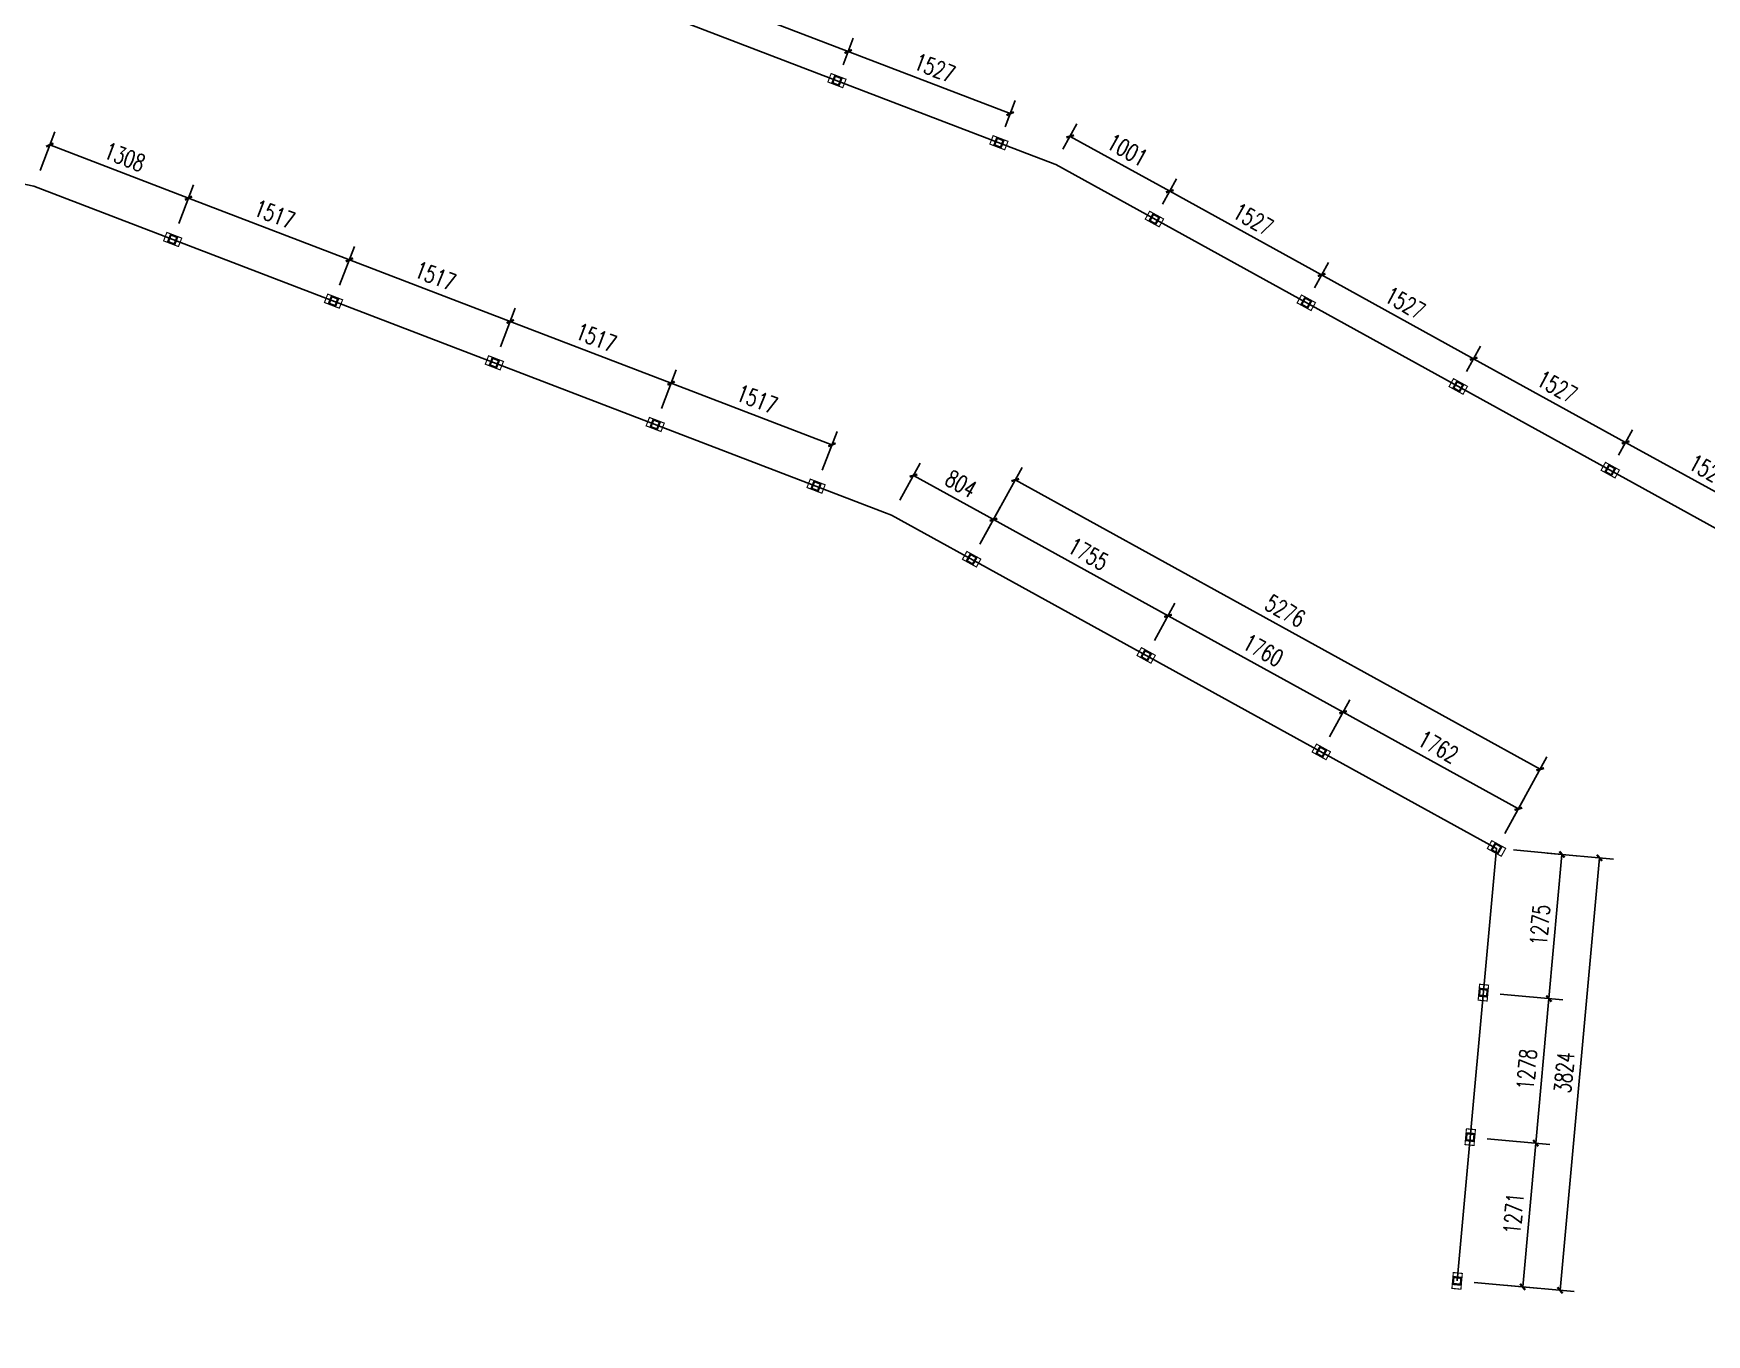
# Model space of a CAD drawing. Extents: x 8796 to 116961, y 24572 to 132726.
# Drawn here: x 75855 to 90585, y 75338 to 86795 of the extents above; entities that cross this region are included whole.
import ezdxf

# ---------------------------------------------------------------- set-up
doc = ezdxf.new("R2010")
doc.units = 0
doc.header["$LTSCALE"] = 1000
doc.header["$MEASUREMENT"] = 0
for name, color, linetype in [('PUB_DIM', 3, 'Continuous'), ('栏杆基座', 214, 'Continuous'), ('连接端梁', 130, 'Continuous')]:
    doc.layers.add(name, color=color, linetype=linetype)
doc.styles.add('_TCH_DIM_T3', font='SIMPLEX.shx', dxfattribs={"width": 0.705882, "bigfont": 'hztxt.shx'})
doc.dimstyles.new('_TCH_ARCH&&50', dxfattribs={"dimtxt": 148.75, "dimasz": 50, "dimexe": 125, "dimexo": 150, "dimgap": 63.125, "dimtad": 1, "dimdec": 0, "dimzin": 0, "dimdsep": 46, "dimtxsty": '_TCH_DIM_T3', "dimblk": 'ARCHTICK', "dimcen": 0.09, "dimclrt": 7, "dimazin": 2, "dimtfac": 1, "dimtdec": 0, "dimtix": 1, "dimtmove": 2, "dimatfit": 3, "dimfxl": 0, "dimtolj": 1, "dimtzin": 0, "dimarcsym": 0})

# ---------------------------------------------------------------- blocks, each defined once
blk = doc.blocks.new('栏杆立柱底座')
at = {"layer": '栏杆基座', "color": 6}
for points, const_width in [([(-48, 65), (-31, -74), (48, -65), (31, 74)], 10), ([(-38, 26), (-31, -34), (38, -26), (31, 34)], 20)]:
    blk.add_lwpolyline(points, close=True, dxfattribs=dict(at, const_width=const_width))
blk = doc.blocks.new('*U632')
at = {"color": 0, "rotation": 263.0813751958696}
blk.add_blockref('栏杆立柱底座', (0, 0), dxfattribs=at)
blk = doc.blocks.new('*U633')
at = {"color": 0, "linetype": 'ByBlock', "lineweight": -2, "transparency": 16777216}
for p, rotation in [((-13375, 37829), 339.0197641226267), ((-11949, 37282), 339.0197641226267), ((-10580, 36610), 331.1393975733853), ((-9243, 35873), 331.1393975733853), ((-7905, 35136), 331.1393975733853), ((-6567, 34399), 331.1393975733853)]:
    blk.add_blockref('*U632', p, dxfattribs=dict(at, rotation=rotation))
blk = doc.blocks.new('_ArchTick')
at = {"color": 0, "linetype": 'ByBlock', "const_width": 0.4}
blk.add_lwpolyline([(-0.5, -0.5), (0.5, 0.5)], dxfattribs=at)
blk = doc.blocks.new('*D678')
at = {"layer": 'Defpoints', "color": 0, "transparency": 16777216}
for p in [(88736, 79619), (89312, 79566), (88620, 78349)]:
    blk.add_point(p, dxfattribs=at)
at = {"layer": 'PUB_DIM', "color": 0, "lineweight": -2, "transparency": 16777216}
for p, q in [((88885, 79605), (89437, 79555)), ((89197, 78296), (89312, 79566)), ((88769, 78335), (89321, 78285))]:
    blk.add_line(p, q, dxfattribs=at)
at = {"layer": 'PUB_DIM', "color": 0, "lineweight": -2, "transparency": 16777216, "xscale": 50, "yscale": 50, "zscale": 50}
for p, rotation in [((89312, 79566), 84.79604354867428), ((89197, 78296), 264.7960435486743)]:
    blk.add_blockref('_ArchTick', p, dxfattribs=dict(at, rotation=rotation))
at = {"layer": 'PUB_DIM', "color": 7, "transparency": 16777216, "insert": (89118, 78944), "char_height": 148.8, "attachment_point": 5, "rotation": 84.796, "style": '_TCH_DIM_T3'}
blk.add_mtext('\\A1;1275', dxfattribs=at)
blk = doc.blocks.new('*D679')
at = {"layer": 'Defpoints', "color": 0, "transparency": 16777216}
for p in [(88620, 78349), (89197, 78296), (88504, 77077)]:
    blk.add_point(p, dxfattribs=at)
at = {"layer": 'PUB_DIM', "color": 0, "lineweight": -2, "transparency": 16777216}
for p, q in [((88769, 78335), (89321, 78285)), ((89081, 77024), (89197, 78296)), ((88654, 77063), (89205, 77013))]:
    blk.add_line(p, q, dxfattribs=at)
at = {"layer": 'PUB_DIM', "color": 0, "lineweight": -2, "transparency": 16777216, "xscale": 50, "yscale": 50, "zscale": 50}
for p, rotation in [((89197, 78296), 84.79604354867438), ((89081, 77024), 264.7960435486744)]:
    blk.add_blockref('_ArchTick', p, dxfattribs=dict(at, rotation=rotation))
at = {"layer": 'PUB_DIM', "color": 7, "transparency": 16777216, "insert": (89002, 77673), "char_height": 148.8, "attachment_point": 5, "rotation": 84.796, "style": '_TCH_DIM_T3'}
blk.add_mtext('\\A1;1278', dxfattribs=at)
blk = doc.blocks.new('*D680')
at = {"layer": 'Defpoints', "color": 0, "transparency": 16777216}
for p in [(88504, 77077), (89081, 77024), (88389, 75811)]:
    blk.add_point(p, dxfattribs=at)
at = {"layer": 'PUB_DIM', "color": 0, "lineweight": -2, "transparency": 16777216}
for p, q in [((88654, 77063), (89205, 77013)), ((88966, 75758), (89081, 77024)), ((88538, 75797), (89090, 75747))]:
    blk.add_line(p, q, dxfattribs=at)
at = {"layer": 'PUB_DIM', "color": 0, "lineweight": -2, "transparency": 16777216, "xscale": 50, "yscale": 50, "zscale": 50}
for p, rotation in [((89081, 77024), 84.79604354867438), ((88966, 75758), 264.7960435486744)]:
    blk.add_blockref('_ArchTick', p, dxfattribs=dict(at, rotation=rotation))
at = {"layer": 'PUB_DIM', "color": 7, "transparency": 16777216, "insert": (88886, 76404), "char_height": 148.8, "attachment_point": 5, "rotation": 84.796, "style": '_TCH_DIM_T3'}
blk.add_mtext('\\A1;1271', dxfattribs=at)
blk = doc.blocks.new('*D681')
at = {"layer": 'Defpoints', "color": 0, "transparency": 16777216}
for p in [(89033, 79592), (89642, 79536), (88687, 75784)]:
    blk.add_point(p, dxfattribs=at)
at = {"layer": 'PUB_DIM', "color": 0, "lineweight": -2, "transparency": 16777216}
for p, q in [((89183, 79578), (89766, 79525)), ((89295, 75728), (89642, 79536)), ((88836, 75770), (89420, 75717))]:
    blk.add_line(p, q, dxfattribs=at)
at = {"layer": 'PUB_DIM', "color": 0, "lineweight": -2, "transparency": 16777216, "xscale": 50, "yscale": 50, "zscale": 50}
for p, rotation in [((89642, 79536), 84.79604354886322), ((89295, 75728), 264.7960435488633)]:
    blk.add_blockref('_ArchTick', p, dxfattribs=dict(at, rotation=rotation))
at = {"layer": 'PUB_DIM', "color": 7, "transparency": 16777216, "insert": (89332, 77645), "char_height": 148.8, "attachment_point": 5, "rotation": 84.796, "style": '_TCH_DIM_T3'}
blk.add_mtext('\\A1;3824', dxfattribs=at)
blk = doc.blocks.new('*D682')
at = {"layer": 'Defpoints', "color": 0, "transparency": 16777216}
for p in [(84115, 82165), (89120, 80316), (88736, 79619)]:
    blk.add_point(p, dxfattribs=at)
at = {"layer": 'PUB_DIM', "color": 0, "lineweight": -2, "transparency": 16777216}
for p, q in [((84187, 82297), (84560, 82973)), ((84499, 82863), (89120, 80316)), ((88808, 79750), (89180, 80426))]:
    blk.add_line(p, q, dxfattribs=at)
at = {"layer": 'PUB_DIM', "color": 0, "lineweight": -2, "transparency": 16777216, "xscale": 50, "yscale": 50, "zscale": 50}
for p, rotation in [((84499, 82863), 151.1393975733886), ((89120, 80316), 331.1393975733885)]:
    blk.add_blockref('_ArchTick', p, dxfattribs=dict(at, rotation=rotation))
at = {"layer": 'PUB_DIM', "color": 7, "transparency": 16777216, "insert": (86876, 81710), "char_height": 148.8, "attachment_point": 5, "rotation": 331.1394, "style": '_TCH_DIM_T3'}
blk.add_mtext('\\A1;5276', dxfattribs=at)
blk = doc.blocks.new('*D686')
at = {"layer": 'Defpoints', "color": 0, "transparency": 16777216}
for p in [(83411, 82553), (84307, 82514), (84115, 82165)]:
    blk.add_point(p, dxfattribs=at)
at = {"layer": 'PUB_DIM', "color": 0, "lineweight": -2, "transparency": 16777216}
for p, q in [((83483, 82685), (83663, 83012)), ((83603, 82902), (84307, 82514)), ((84187, 82297), (84367, 82624))]:
    blk.add_line(p, q, dxfattribs=at)
at = {"layer": 'PUB_DIM', "color": 0, "lineweight": -2, "transparency": 16777216, "xscale": 50, "yscale": 50, "zscale": 50}
for p, rotation in [((83603, 82902), 151.1393975733855), ((84307, 82514), 331.1393975733854)]:
    blk.add_blockref('_ArchTick', p, dxfattribs=dict(at, rotation=rotation))
at = {"layer": 'PUB_DIM', "color": 7, "transparency": 16777216, "insert": (84021, 82829), "char_height": 148.8, "attachment_point": 5, "rotation": 331.1394, "style": '_TCH_DIM_T3'}
blk.add_mtext('\\A1;804', dxfattribs=at)
blk = doc.blocks.new('*D687')
at = {"layer": 'Defpoints', "color": 0, "transparency": 16777216}
for p in [(75860, 85449), (77220, 85345), (77081, 84981)]:
    blk.add_point(p, dxfattribs=at)
at = {"layer": 'PUB_DIM', "color": 0, "lineweight": -2, "transparency": 16777216}
for p, q in [((75914, 85589), (76044, 85930)), ((75999, 85813), (77220, 85345)), ((77135, 85121), (77265, 85462))]:
    blk.add_line(p, q, dxfattribs=at)
at = {"layer": 'PUB_DIM', "color": 0, "lineweight": -2, "transparency": 16777216, "xscale": 50, "yscale": 50, "zscale": 50}
for p, rotation in [((75999, 85813), 159.019764122623), ((77220, 85345), 339.019764122623)]:
    blk.add_blockref('_ArchTick', p, dxfattribs=dict(at, rotation=rotation))
at = {"layer": 'PUB_DIM', "color": 7, "transparency": 16777216, "insert": (76659, 85707), "char_height": 148.8, "attachment_point": 5, "rotation": 339.0198, "style": '_TCH_DIM_T3'}
blk.add_mtext('\\A1;1308', dxfattribs=at)
blk = doc.blocks.new('*D693')
at = {"layer": 'Defpoints', "color": 0, "transparency": 16777216}
for p in [(84115, 82165), (85844, 81667), (85651, 81319)]:
    blk.add_point(p, dxfattribs=at)
at = {"layer": 'PUB_DIM', "color": 0, "lineweight": -2, "transparency": 16777216}
for p, q in [((84187, 82297), (84367, 82624)), ((84307, 82514), (85844, 81667)), ((85724, 81450), (85904, 81777))]:
    blk.add_line(p, q, dxfattribs=at)
at = {"layer": 'PUB_DIM', "color": 0, "lineweight": -2, "transparency": 16777216, "xscale": 50, "yscale": 50, "zscale": 50}
for p, rotation in [((84307, 82514), 151.1393975733884), ((85844, 81667), 331.1393975733884)]:
    blk.add_blockref('_ArchTick', p, dxfattribs=dict(at, rotation=rotation))
at = {"layer": 'PUB_DIM', "color": 7, "transparency": 16777216, "insert": (85142, 82211), "char_height": 148.8, "attachment_point": 5, "rotation": 331.1394, "style": '_TCH_DIM_T3'}
blk.add_mtext('\\A1;1755', dxfattribs=at)
blk = doc.blocks.new('*D694')
at = {"layer": 'Defpoints', "color": 0, "transparency": 16777216}
for p in [(85651, 81319), (87385, 80818), (87193, 80469)]:
    blk.add_point(p, dxfattribs=at)
at = {"layer": 'PUB_DIM', "color": 0, "lineweight": -2, "transparency": 16777216}
for p, q in [((85724, 81450), (85904, 81777)), ((85844, 81667), (87385, 80818)), ((87265, 80600), (87445, 80927))]:
    blk.add_line(p, q, dxfattribs=at)
at = {"layer": 'PUB_DIM', "color": 0, "lineweight": -2, "transparency": 16777216, "xscale": 50, "yscale": 50, "zscale": 50}
for p, rotation in [((85844, 81667), 151.1393975733886), ((87385, 80818), 331.1393975733886)]:
    blk.add_blockref('_ArchTick', p, dxfattribs=dict(at, rotation=rotation))
at = {"layer": 'PUB_DIM', "color": 7, "transparency": 16777216, "insert": (86681, 81363), "char_height": 148.8, "attachment_point": 5, "rotation": 331.1394, "style": '_TCH_DIM_T3'}
blk.add_mtext('\\A1;1760', dxfattribs=at)
blk = doc.blocks.new('*D695')
at = {"layer": 'Defpoints', "color": 0, "transparency": 16777216}
for p in [(87193, 80469), (88928, 79967), (88736, 79619)]:
    blk.add_point(p, dxfattribs=at)
at = {"layer": 'PUB_DIM', "color": 0, "lineweight": -2, "transparency": 16777216}
for p, q in [((87265, 80600), (87445, 80927)), ((87385, 80818), (88928, 79967)), ((88808, 79750), (88988, 80077))]:
    blk.add_line(p, q, dxfattribs=at)
at = {"layer": 'PUB_DIM', "color": 0, "lineweight": -2, "transparency": 16777216, "xscale": 50, "yscale": 50, "zscale": 50}
for p, rotation in [((87385, 80818), 151.1393975733884), ((88928, 79967), 331.1393975733884)]:
    blk.add_blockref('_ArchTick', p, dxfattribs=dict(at, rotation=rotation))
at = {"layer": 'PUB_DIM', "color": 7, "transparency": 16777216, "insert": (88223, 80513), "char_height": 148.8, "attachment_point": 5, "rotation": 331.1394, "style": '_TCH_DIM_T3'}
blk.add_mtext('\\A1;1762', dxfattribs=at)
blk = doc.blocks.new('*D696')
at = {"layer": 'Defpoints', "color": 0, "transparency": 16777216}
for p in [(77081, 84981), (78637, 84802), (78497, 84438)]:
    blk.add_point(p, dxfattribs=at)
at = {"layer": 'PUB_DIM', "color": 0, "lineweight": -2, "transparency": 16777216}
for p, q in [((77135, 85121), (77265, 85462)), ((77220, 85345), (78637, 84802)), ((78551, 84578), (78681, 84919))]:
    blk.add_line(p, q, dxfattribs=at)
at = {"layer": 'PUB_DIM', "color": 0, "lineweight": -2, "transparency": 16777216, "xscale": 50, "yscale": 50, "zscale": 50}
for p, rotation in [((77220, 85345), 159.0197641225242), ((78637, 84802), 339.0197641225242)]:
    blk.add_blockref('_ArchTick', p, dxfattribs=dict(at, rotation=rotation))
at = {"layer": 'PUB_DIM', "color": 7, "transparency": 16777216, "insert": (77978, 85202), "char_height": 148.8, "attachment_point": 5, "rotation": 339.0198, "style": '_TCH_DIM_T3'}
blk.add_mtext('\\A1;1517', dxfattribs=at)
blk = doc.blocks.new('*D697')
at = {"layer": 'Defpoints', "color": 0, "transparency": 16777216}
for p in [(78497, 84438), (80053, 84259), (79913, 83895)]:
    blk.add_point(p, dxfattribs=at)
at = {"layer": 'PUB_DIM', "color": 0, "lineweight": -2, "transparency": 16777216}
for p, q in [((78551, 84578), (78681, 84919)), ((78637, 84802), (80053, 84259)), ((79967, 84035), (80097, 84375))]:
    blk.add_line(p, q, dxfattribs=at)
at = {"layer": 'PUB_DIM', "color": 0, "lineweight": -2, "transparency": 16777216, "xscale": 50, "yscale": 50, "zscale": 50}
for p, rotation in [((78637, 84802), 159.0197641225242), ((80053, 84259), 339.0197641225242)]:
    blk.add_blockref('_ArchTick', p, dxfattribs=dict(at, rotation=rotation))
at = {"layer": 'PUB_DIM', "color": 7, "transparency": 16777216, "insert": (79394, 84659), "char_height": 148.8, "attachment_point": 5, "rotation": 339.0198, "style": '_TCH_DIM_T3'}
blk.add_mtext('\\A1;1517', dxfattribs=at)
blk = doc.blocks.new('*D698')
at = {"layer": 'Defpoints', "color": 0, "transparency": 16777216}
for p in [(79913, 83895), (81469, 83716), (81329, 83352)]:
    blk.add_point(p, dxfattribs=at)
at = {"layer": 'PUB_DIM', "color": 0, "lineweight": -2, "transparency": 16777216}
for p, q in [((79967, 84035), (80097, 84375)), ((80053, 84259), (81469, 83716)), ((81383, 83492), (81513, 83832))]:
    blk.add_line(p, q, dxfattribs=at)
at = {"layer": 'PUB_DIM', "color": 0, "lineweight": -2, "transparency": 16777216, "xscale": 50, "yscale": 50, "zscale": 50}
for p, rotation in [((80053, 84259), 159.0197641225241), ((81469, 83716), 339.0197641225241)]:
    blk.add_blockref('_ArchTick', p, dxfattribs=dict(at, rotation=rotation))
at = {"layer": 'PUB_DIM', "color": 7, "transparency": 16777216, "insert": (80810, 84116), "char_height": 148.8, "attachment_point": 5, "rotation": 339.0198, "style": '_TCH_DIM_T3'}
blk.add_mtext('\\A1;1517', dxfattribs=at)
blk = doc.blocks.new('*D699')
at = {"layer": 'Defpoints', "color": 0, "transparency": 16777216}
for p in [(81329, 83352), (82885, 83173), (82745, 82809)]:
    blk.add_point(p, dxfattribs=at)
at = {"layer": 'PUB_DIM', "color": 0, "lineweight": -2, "transparency": 16777216}
for p, q in [((81383, 83492), (81513, 83832)), ((81469, 83716), (82885, 83173)), ((82799, 82949), (82930, 83289))]:
    blk.add_line(p, q, dxfattribs=at)
at = {"layer": 'PUB_DIM', "color": 0, "lineweight": -2, "transparency": 16777216, "xscale": 50, "yscale": 50, "zscale": 50}
for p, rotation in [((81469, 83716), 159.0197641225242), ((82885, 83173), 339.0197641225242)]:
    blk.add_blockref('_ArchTick', p, dxfattribs=dict(at, rotation=rotation))
at = {"layer": 'PUB_DIM', "color": 7, "transparency": 16777216, "insert": (82226, 83573), "char_height": 148.8, "attachment_point": 5, "rotation": 339.0198, "style": '_TCH_DIM_T3'}
blk.add_mtext('\\A1;1517', dxfattribs=at)
blk = doc.blocks.new('*D729')
at = {"layer": 'Defpoints', "color": 0, "transparency": 16777216}
for p in [(84847, 85644), (85859, 85406), (85724, 85161)]:
    blk.add_point(p, dxfattribs=at)
at = {"layer": 'PUB_DIM', "color": 0, "lineweight": -2, "transparency": 16777216}
for p, q in [((84919, 85776), (85042, 85999)), ((84982, 85889), (85859, 85406)), ((85796, 85292), (85919, 85515))]:
    blk.add_line(p, q, dxfattribs=at)
at = {"layer": 'PUB_DIM', "color": 0, "lineweight": -2, "transparency": 16777216, "xscale": 50, "yscale": 50, "zscale": 50}
for p, rotation in [((84982, 85889), 151.1393975733642), ((85859, 85406), 331.1393975733642)]:
    blk.add_blockref('_ArchTick', p, dxfattribs=dict(at, rotation=rotation))
at = {"layer": 'PUB_DIM', "color": 7, "transparency": 16777216, "insert": (85486, 85768), "char_height": 148.8, "attachment_point": 5, "rotation": 331.1394, "style": '_TCH_DIM_T3'}
blk.add_mtext('\\A1;1001', dxfattribs=at)
blk = doc.blocks.new('*D730')
at = {"layer": 'Defpoints', "color": 0, "transparency": 16777216}
for p in [(85724, 85161), (87196, 84669), (87061, 84424)]:
    blk.add_point(p, dxfattribs=at)
at = {"layer": 'PUB_DIM', "color": 0, "lineweight": -2, "transparency": 16777216}
for p, q in [((85796, 85292), (85919, 85515)), ((85859, 85406), (87196, 84669)), ((87134, 84555), (87257, 84778))]:
    blk.add_line(p, q, dxfattribs=at)
at = {"layer": 'PUB_DIM', "color": 0, "lineweight": -2, "transparency": 16777216, "xscale": 50, "yscale": 50, "zscale": 50}
for p, rotation in [((85859, 85406), 151.1393975733641), ((87196, 84669), 331.1393975733641)]:
    blk.add_blockref('_ArchTick', p, dxfattribs=dict(at, rotation=rotation))
at = {"layer": 'PUB_DIM', "color": 7, "transparency": 16777216, "insert": (86594, 85158), "char_height": 148.8, "attachment_point": 5, "rotation": 331.1394, "style": '_TCH_DIM_T3'}
blk.add_mtext('\\A1;1527', dxfattribs=at)
blk = doc.blocks.new('*D731')
at = {"layer": 'Defpoints', "color": 0, "transparency": 16777216}
for p in [(87061, 84424), (88534, 83931), (88399, 83686)]:
    blk.add_point(p, dxfattribs=at)
at = {"layer": 'PUB_DIM', "color": 0, "lineweight": -2, "transparency": 16777216}
for p, q in [((87134, 84555), (87257, 84778)), ((87196, 84669), (88534, 83931)), ((88471, 83818), (88594, 84041))]:
    blk.add_line(p, q, dxfattribs=at)
at = {"layer": 'PUB_DIM', "color": 0, "lineweight": -2, "transparency": 16777216, "xscale": 50, "yscale": 50, "zscale": 50}
for p, rotation in [((87196, 84669), 151.1393975733645), ((88534, 83931), 331.1393975733646)]:
    blk.add_blockref('_ArchTick', p, dxfattribs=dict(at, rotation=rotation))
at = {"layer": 'PUB_DIM', "color": 7, "transparency": 16777216, "insert": (87931, 84420), "char_height": 148.8, "attachment_point": 5, "rotation": 331.1394, "style": '_TCH_DIM_T3'}
blk.add_mtext('\\A1;1527', dxfattribs=at)
blk = doc.blocks.new('*D732')
at = {"layer": 'Defpoints', "color": 0, "transparency": 16777216}
for p in [(88399, 83686), (89872, 83194), (89737, 82949)]:
    blk.add_point(p, dxfattribs=at)
at = {"layer": 'PUB_DIM', "color": 0, "lineweight": -2, "transparency": 16777216}
for p, q in [((88471, 83818), (88594, 84041)), ((88534, 83931), (89872, 83194)), ((89809, 83081), (89932, 83304))]:
    blk.add_line(p, q, dxfattribs=at)
at = {"layer": 'PUB_DIM', "color": 0, "lineweight": -2, "transparency": 16777216, "xscale": 50, "yscale": 50, "zscale": 50}
for p, rotation in [((88534, 83931), 151.1393975733639), ((89872, 83194), 331.1393975733639)]:
    blk.add_blockref('_ArchTick', p, dxfattribs=dict(at, rotation=rotation))
at = {"layer": 'PUB_DIM', "color": 7, "transparency": 16777216, "insert": (89269, 83683), "char_height": 148.8, "attachment_point": 5, "rotation": 331.1394, "style": '_TCH_DIM_T3'}
blk.add_mtext('\\A1;1527', dxfattribs=at)
blk = doc.blocks.new('*D733')
at = {"layer": 'Defpoints', "color": 0, "transparency": 16777216}
for p in [(89737, 82949), (91209, 82457), (91074, 82212)]:
    blk.add_point(p, dxfattribs=at)
at = {"layer": 'PUB_DIM', "color": 0, "lineweight": -2, "transparency": 16777216}
for p, q in [((89809, 83081), (89932, 83304)), ((89872, 83194), (91209, 82457)), ((91147, 82343), (91270, 82566))]:
    blk.add_line(p, q, dxfattribs=at)
at = {"layer": 'PUB_DIM', "color": 0, "lineweight": -2, "transparency": 16777216, "xscale": 50, "yscale": 50, "zscale": 50}
for p, rotation in [((89872, 83194), 151.1393975733643), ((91209, 82457), 331.1393975733643)]:
    blk.add_blockref('_ArchTick', p, dxfattribs=dict(at, rotation=rotation))
at = {"layer": 'PUB_DIM', "color": 7, "transparency": 16777216, "insert": (90607, 82946), "char_height": 148.8, "attachment_point": 5, "rotation": 331.1394, "style": '_TCH_DIM_T3'}
blk.add_mtext('\\A1;1527', dxfattribs=at)
blk = doc.blocks.new('*D738')
at = {"layer": 'Defpoints', "color": 0, "transparency": 16777216}
for p in [(81503, 86926), (83028, 86636), (82929, 86379)]:
    blk.add_point(p, dxfattribs=at)
at = {"layer": 'PUB_DIM', "color": 0, "lineweight": -2, "transparency": 16777216}
for p, q in [((81557, 87066), (81646, 87300)), ((81602, 87183), (83028, 86636)), ((82983, 86520), (83073, 86753))]:
    blk.add_line(p, q, dxfattribs=at)
at = {"layer": 'PUB_DIM', "color": 0, "lineweight": -2, "transparency": 16777216, "xscale": 50, "yscale": 50, "zscale": 50}
for p, rotation in [((81602, 87183), 159.0197641225451), ((83028, 86636), 339.0197641225451)]:
    blk.add_blockref('_ArchTick', p, dxfattribs=dict(at, rotation=rotation))
at = {"layer": 'PUB_DIM', "color": 7, "transparency": 16777216, "insert": (82364, 87038), "char_height": 148.8, "attachment_point": 5, "rotation": 339.0198, "style": '_TCH_DIM_T3'}
blk.add_mtext('\\A1;1527', dxfattribs=at)
blk = doc.blocks.new('*D739')
at = {"layer": 'Defpoints', "color": 0, "transparency": 16777216}
for p in [(82929, 86379), (84454, 86089), (84355, 85833)]:
    blk.add_point(p, dxfattribs=at)
at = {"layer": 'PUB_DIM', "color": 0, "lineweight": -2, "transparency": 16777216}
for p, q in [((82983, 86520), (83073, 86753)), ((83028, 86636), (84454, 86089)), ((84409, 85973), (84499, 86206))]:
    blk.add_line(p, q, dxfattribs=at)
at = {"layer": 'PUB_DIM', "color": 0, "lineweight": -2, "transparency": 16777216, "xscale": 50, "yscale": 50, "zscale": 50}
for p, rotation in [((83028, 86636), 159.0197641225455), ((84454, 86089), 339.0197641225454)]:
    blk.add_blockref('_ArchTick', p, dxfattribs=dict(at, rotation=rotation))
at = {"layer": 'PUB_DIM', "color": 7, "transparency": 16777216, "insert": (83790, 86491), "char_height": 148.8, "attachment_point": 5, "rotation": 339.0198, "style": '_TCH_DIM_T3'}
blk.add_mtext('\\A1;1527', dxfattribs=at)

msp = doc.modelspace()

# ---------------------------------------------------------------- linework, layer by layer
at = {"layer": '连接端梁', "color": 0}
for points in [[(60088.72, 91418.98), (68214.81, 90675.91), (68516.64, 90648.31), (68525.82, 90646.18), (68611.19, 90626.97), (76558.76, 88777.21), (76853.96, 88708.5), (76862.99, 88705.73), (84563.71, 85752.75), (84846.7, 85644.23), (84854.97, 85639.68), (92183.2, 81600.85), (92318.19, 81526.45), (92322.71, 81517.93), (91767.64, 75423.45), (91760.22, 75342.05), (91755.88, 75338.43)], [(31389.09, 77124.17), (30918.76, 81000.22), (36200.95, 83609.77), (43811.8, 86142.99), (43882.14, 86166.4), (51764.78, 87631.89), (51837.67, 87645.44), (59920.81, 88020.15), (67905.2, 87290.04), (67978.65, 87283.32), (75788.03, 85465.72), (75859.81, 85449.01), (83346.36, 82578.16), (83410.69, 82553.49), (88735.66, 79618.72), (88388.85, 75810.78)]]:
    msp.add_lwpolyline(points, dxfattribs=at)

# ---------------------------------------------------------------- block references
msp.add_blockref('*U633', (96303.97, 48550.71))
at = {"color": 0}
for p, rotation in [((77080.79, 84980.8), 242.1011393184953), ((78496.9, 84437.77), 242.1011393184953), ((79913.01, 83894.74), 242.1011393184953), ((81329.11, 83351.71), 242.1011393184953), ((82745.22, 82808.67), 242.1011393184953), ((84114.77, 82165.45), 234.2207727692584), ((85651.42, 81318.54), 234.2207727692584), ((87192.95, 80468.96), 234.2207727692584), ((88735.66, 79618.72), 234.2207727692584), ((88620.02, 78348.97), 167.8774187446311), ((88504.14, 77076.68), 167.8774187446311), ((88388.85, 75810.78), 167.8774187446311)]:
    msp.add_blockref('栏杆立柱底座', p, dxfattribs=dict(at, rotation=rotation))

# ---------------------------------------------------------------- dimensions: what is measured, and where the dimension line sits
at = {"layer": 'PUB_DIM', "color": 0}
for p1, p2, distance, picture, middle in [((81503.19, 86926.36), (82929.33, 86379.48), 274.99, '*D738', (82363.95, 87038.07)), ((82929.33, 86379.48), (84355.46, 85832.61), 274.99, '*D739', (83790.09, 86491.19)), ((75859.81, 85449.01), (77080.79, 84980.8), 389.9, '*D687', (76659.14, 85707.34)), ((84846.7, 85644.23), (85723.61, 85160.94), 279.54, '*D729', (85486.46, 85767.83)), ((77080.79, 84980.8), (78496.9, 84437.77), 389.9, '*D696', (77977.68, 85201.72)), ((85723.61, 85160.94), (87061.3, 84423.69), 279.54, '*D730', (86593.76, 85157.56)), ((78496.9, 84437.77), (79913.01, 83894.74), 389.9, '*D697', (79393.78, 84658.68)), ((87061.3, 84423.69), (88398.99, 83686.45), 279.54, '*D731', (87931.44, 84420.32)), ((79913.01, 83894.74), (81329.11, 83351.71), 389.9, '*D698', (80809.89, 84115.65)), ((88398.99, 83686.45), (89736.67, 82949.21), 279.54, '*D732', (89269.13, 83683.07)), ((81329.11, 83351.71), (82745.22, 82808.67), 389.9, '*D699', (82226, 83572.62)), ((89736.67, 82949.21), (91074.36, 82211.97), 279.54, '*D733', (90606.82, 82945.83)), ((83410.69, 82553.49), (84114.77, 82165.45), 398.11, '*D686', (84021.26, 82828.55)), ((84114.77, 82165.45), (88735.66, 79618.72), 796.59, '*D682', (86876.08, 81710.15)), ((84114.77, 82165.45), (85651.42, 81318.54), 398.11, '*D693', (85141.62, 82211.08)), ((85651.42, 81318.54), (87192.95, 80468.96), 398.11, '*D694', (86680.71, 81362.84)), ((87192.9477, 80468.9595), (88735.6635, 79618.7181), 398.1103, '*D695', (88222.8341, 80512.9245)), ((88620.02, 78348.97), (88735.66, 79618.72), -579.08, '*D678', (89117.6, 78943.79)), ((88686.59, 75783.66), (89033.4, 79591.6), -611.08, '*D681', (89331.62, 77644.68)), ((88504.14, 77076.68), (88620.02, 78348.97), -579.08, '*D679', (89001.84, 77672.78)), ((88388.85, 75810.78), (88504.14, 77076.68), -579.08, '*D680', (88886.26, 76403.68))]:
    dim = msp.add_aligned_dim(p1=p1, p2=p2, distance=distance, dimstyle='_TCH_ARCH&&50', dxfattribs=at)
    dim.commit()
    dim.dimension.update_dxf_attribs({"geometry": picture, "text_midpoint": middle})

doc.saveas('drawing.dxf')
